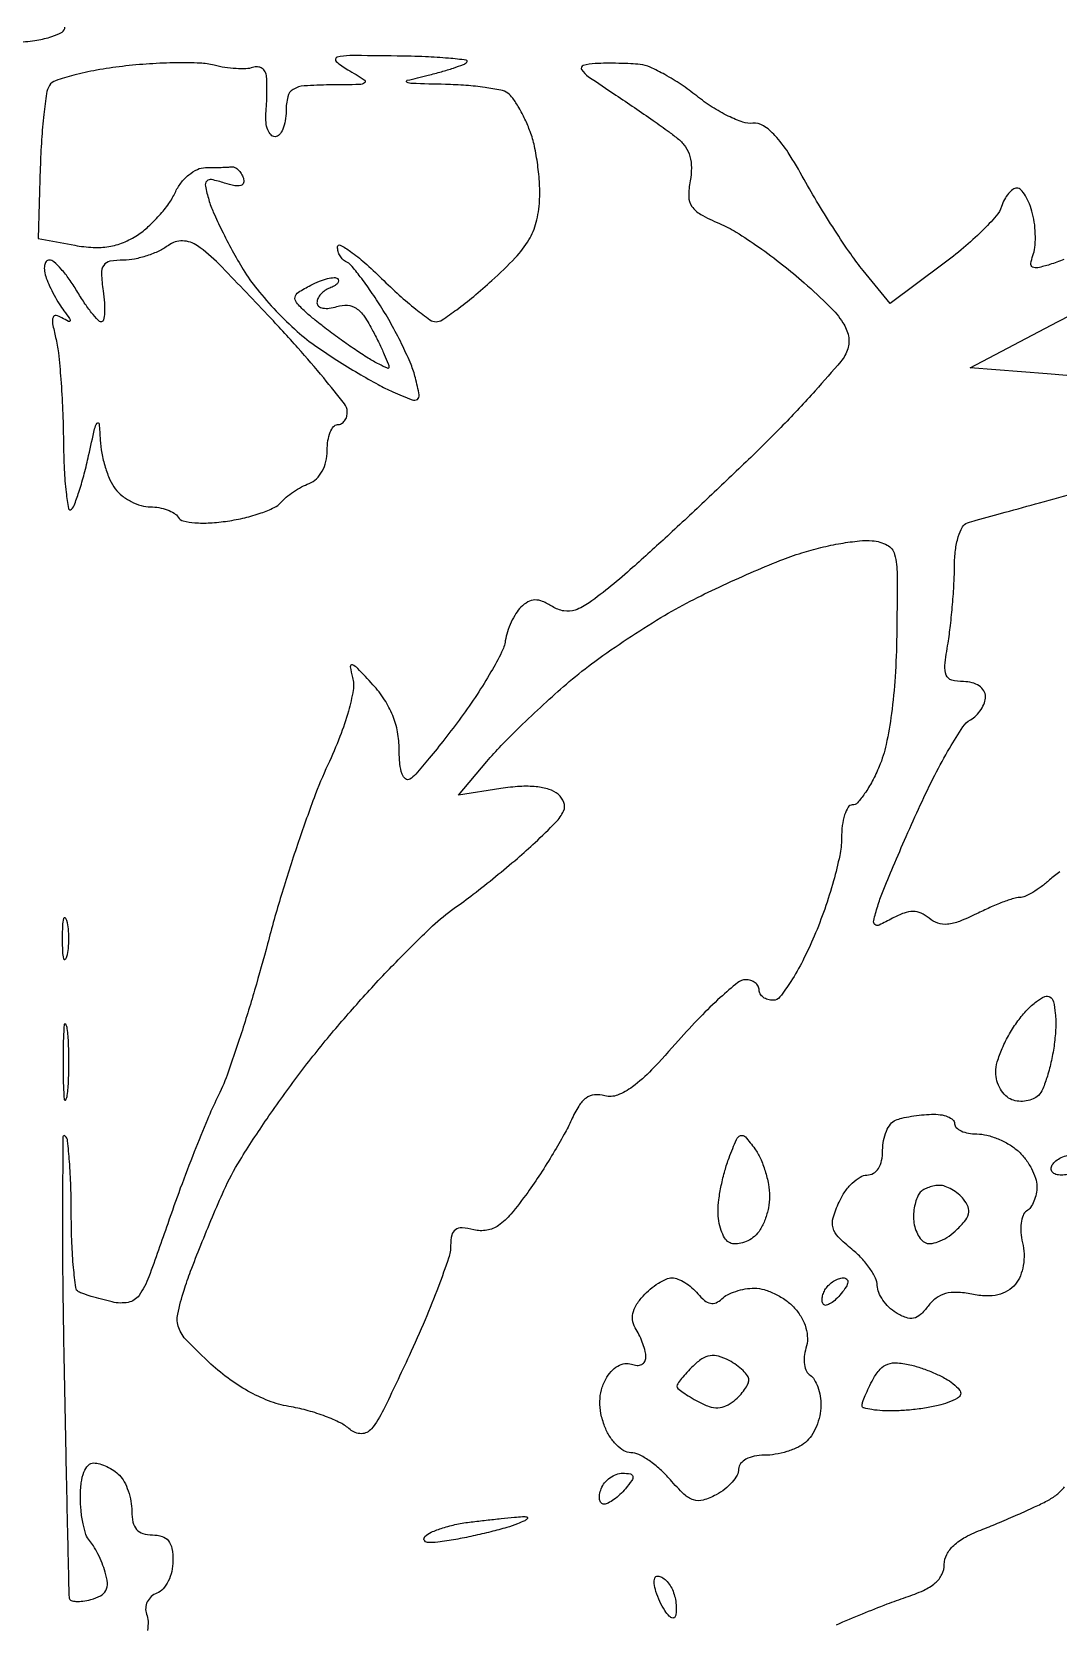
# Model space of a CAD drawing. Extents: x 0 to 102, y 0 to 135.
# Drawn here: x 71 to 79.45, y 37.59 to 50.69 of the extents above; entities that cross this region are included whole.
import ezdxf

# ---------------------------------------------------------------- set-up
doc = ezdxf.new("R2010")
doc.units = 0
doc.header["$MEASUREMENT"] = 0

msp = doc.modelspace()

# ---------------------------------------------------------------- linework, layer by layer
for points in [[(67.809634, 50.71954, -0.006659), (67.906428, 50.675036, -0.004616), (68.014703, 50.622264, 0.045076), (68.179059, 50.558015, 0.046591), (68.350458, 50.525151, 0.035603), (68.560802, 50.519859, 0.013677), (68.852551, 50.541305, -0.007861), (69.092423, 50.561745, -0.006488), (69.348691, 50.576191, -0.006559), (69.584227, 50.58331, -0.017374), (69.7527, 50.580337, 0.005049), (69.897755, 50.574199, 0.004063), (70.053823, 50.570442, 0.004107), (70.198075, 50.569326, 0.010484), (70.3026, 50.571569, 0.003162), (70.409627, 50.576789, 0.001099), (70.563802, 50.585627, 0.001092), (70.733539, 50.596104, 0.001272), (70.8948, 50.606823, 0.022665), (71.045172, 50.624076, 0.039431), (71.167141, 50.653714, 0.048623), (71.251511, 50.690823, 0.271183), (71.2755, 50.7318, -0.054664)], [(79.491926, 48.818908, -0.021573), (79.376482, 48.777506, -0.020356), (79.27901, 48.751523, -0.178684), (79.235474, 48.757385, -0.318266), (79.220605, 48.786869, -0.054356), (79.237556, 48.851157, 0.065047), (79.2534, 48.916895, 0.028213), (79.257919, 49.006893, 0.027331), (79.251972, 49.104454, 0.032605), (79.235412, 49.195089, 0.032349), (79.209443, 49.275997, 0.044373), (79.175253, 49.344327, 0.051999), (79.138446, 49.392093, 0.205406), (79.105089, 49.4064, 0.159611), (79.072009, 49.395564, 0.061479), (79.036417, 49.362011, 0.05272), (79.003903, 49.313108, 0.043544), (78.979841, 49.255288, -0.104043), (78.935942, 49.177661, -0.017648), (78.818415, 49.053338, -0.018612), (78.667417, 48.915192, -0.015615), (78.497655, 48.779998), (78.063431, 48.455819), (77.841965, 48.727781, -0.019298), (77.738573, 48.865258, -0.007783), (77.607761, 49.060348, -0.007688), (77.473278, 49.274981, -0.009664), (77.355667, 49.478021, 0.01526), (77.224353, 49.698979, 0.043729), (77.115785, 49.840574, 0.068411), (77.020502, 49.91964, 0.166419), (76.932667, 49.939857, -0.110108), (76.851851, 49.949253, -0.029741), (76.732079, 49.999123, -0.028605), (76.599374, 50.073563, -0.026202), (76.471921, 50.164704, 0.020376), (76.344135, 50.258352, 0.021013), (76.210425, 50.340269, 0.021298), (76.089034, 50.401179, 0.078929), (76.006621, 50.423539, 0.014513), (75.929565, 50.429591, 0.007063), (75.830919, 50.433068, 0.007), (75.728085, 50.433799, 0.01004), (75.636987, 50.431342, 0.053604), (75.538573, 50.41605, 0.510656), (75.525686, 50.382351, 0.097103), (75.58313, 50.323418, 0.004918), (75.806187, 50.172527, -0.00349), (75.96043, 50.068826, -0.003513), (76.112865, 49.963211, -0.003429), (76.244433, 49.869325, -0.014119), (76.32204, 49.809726, -0.076687), (76.380058, 49.745492, -0.077467), (76.415774, 49.666973, -0.069323), (76.428316, 49.573831, -0.046108), (76.417893, 49.466418, 0.049194), (76.406268, 49.338416, 0.149618), (76.432191, 49.256007, 0.11732), (76.504611, 49.190486, 0.024843), (76.658853, 49.115564, -0.038337), (76.79649, 49.04406, -0.013667), (76.981502, 48.922022, -0.013469), (77.178016, 48.776508, -0.015486), (77.357233, 48.626994, -0.01296), (77.565152, 48.432452, -0.0527), (77.674934, 48.298731, -0.094472), (77.720286, 48.189556, -0.128872), (77.714877, 48.083606, -0.099203), (77.657762, 47.980309, -0.007475), (77.446092, 47.737896, -0.010087), (77.181422, 47.455451, -0.007496), (76.878344, 47.153998, -0.002965), (76.555364, 46.84592, -0.003012), (76.230455, 46.543337, -0.002928), (75.944796, 46.283574, -0.01239), (75.768988, 46.133281, -0.014745), (75.587485, 45.994426, -0.071619), (75.472854, 45.934665, -0.127565), (75.380156, 45.926877, -0.097383), (75.28465, 45.963273, 0.039338), (75.203779, 46.005335, 0.105762), (75.14045, 46.01753, 0.12512), (75.08422, 46.002001, 0.066849), (75.026539, 45.957979, 0.05667), (74.985332, 45.906198, 0.030582), (74.94636, 45.834489, 0.030038), (74.915171, 45.755626, 0.041301), (74.897502, 45.6815, -0.078771), (74.867397, 45.587084, -0.014316), (74.779902, 45.424813, -0.015097), (74.665222, 45.239155, -0.013185), (74.534451, 45.052005, -0.006164), (74.399262, 44.873651, -0.008124), (74.271397, 44.714609, -0.006136), (74.161013, 44.585056, -0.074958), (74.111477, 44.54306, -0.317017), (74.076689, 44.545164, -0.139496), (74.048507, 44.584707, -0.062758), (74.030445, 44.666775, -0.022825), (74.025, 44.78599, 0.046371), (74.011501, 44.931233, 0.049946), (73.971478, 45.067761, 0.04859), (73.903966, 45.196786, 0.039956), (73.808735, 45.319732, 0.005102), (73.683657, 45.454232, 0.117545), (73.640006, 45.482673, 0.567421), (73.622371, 45.468154, 0.029373), (73.641136, 45.379669, -0.109911), (73.646277, 45.274287, -0.026271), (73.607308, 45.102221, -0.024018), (73.537287, 44.893221, -0.015943), (73.438047, 44.660569, 0.019773), (73.324446, 44.388495, 0.007726), (73.188434, 44.004652, 0.007634), (73.053861, 43.584283, 0.009415), (72.941826, 43.1883, -0.007194), (72.835828, 42.807204, -0.007328), (72.719525, 42.431659, -0.007155), (72.609046, 42.108368, -0.029907), (72.528351, 41.9193, 0.016603), (72.447368, 41.742716, 0.005347), (72.338885, 41.47584, 0.005327), (72.224457, 41.176153, 0.005946), (72.12069, 40.884847, -0.00529), (71.966018, 40.448827, -0.066613), (71.884863, 40.294639, -0.194563), (71.795719, 40.237633, -0.105013), (71.663368, 40.240894, -0.007172), (71.57543, 40.263184, -0.0082), (71.492028, 40.287074, -0.007518), (71.422024, 40.309531, -0.045368), (71.38715, 40.324943, -0.238869), (71.364166, 40.358899, -0.00811), (71.345948, 40.524037, -0.01369), (71.332594, 40.725222, -0.008935), (71.327701, 40.957845, 0.007377), (71.323513, 41.191578, 0.010913), (71.312347, 41.396281, 0.00635), (71.297165, 41.566373, 0.172603), (71.278098, 41.606502, 0.664647), (71.259218, 41.598789, 0.000933), (71.255132, 41.082698, 0.00401), (71.256316, 40.480856, 0.002312), (71.266903, 39.756353, 0.000302), (71.281417, 39.024812, 0.000482), (71.2948, 38.399682, 0.000085), (71.307258, 37.847058, 0.026541), (71.310605, 37.80297, 0.28682), (71.325504, 37.784826, 0.066369), (71.366086, 37.776932, 0.049111), (71.423098, 37.779132, 0.029775), (71.489372, 37.792308, 0.058118), (71.569013, 37.82337, 0.1515), (71.611876, 37.866517, 0.143918), (71.624038, 37.927928, 0.050599), (71.606764, 38.017037, 0.02259), (71.580508, 38.091793, 0.019532), (71.54644, 38.167674, 0.019985), (71.510095, 38.234043, 0.052668), (71.477491, 38.27727, -0.109012), (71.448472, 38.326315, -0.027816), (71.424458, 38.41604, -0.027003), (71.407925, 38.524049, -0.024481), (71.4024, 38.63682, -0.030573), (71.409518, 38.753125, -0.063338), (71.431882, 38.841162, -0.095636), (71.466994, 38.896432, -0.206393), (71.51238, 38.916, -0.073375), (71.561849, 38.908701, -0.038655), (71.619875, 38.886179, -0.037433), (71.676926, 38.853335, -0.047088), (71.72388, 38.81448, -0.075503), (71.762816, 38.7616, -0.038434), (71.795579, 38.685624, -0.037078), (71.81792, 38.600329, -0.045545), (71.8254, 38.51838, 0.053626), (71.835024, 38.428902, 0.126023), (71.864941, 38.369273, 0.14074), (71.917292, 38.335317, 0.074076), (71.9946, 38.3238, -0.076075), (72.07398, 38.311652, -0.15073), (72.12594, 38.275881, -0.124077), (72.154882, 38.211379, -0.043748), (72.1638, 38.109645, -0.057052), (72.153994, 38.023986, -0.058538), (72.125095, 37.943545, -0.064776), (72.082468, 37.880048, -0.121544), (72.032038, 37.844928, 0.091536), (71.985301, 37.816339, 0.095862), (71.952746, 37.773348, 0.099497), (71.93935, 37.722717, 0.107084), (71.947135, 37.672254, -0.084688), (71.958843, 37.613725, -0.042335), (71.954592, 37.538111, -0.040428)], [(79.613226, 47.854065, 0.010781), (79.3548, 47.879086), (78.7203, 47.926735), (79.4394, 48.30524, -0.00398), (79.741539, 48.461216, -0.003658)], [(79.459421, 43.779355, 0.038602), (79.374021, 43.713295, -0.024413), (79.306658, 43.658065, -0.026662), (79.236125, 43.611387, -0.027454), (79.172049, 43.57832, -0.105772), (79.128486, 43.569, 0.077946), (79.07958, 43.561329, 0.012612), (78.988393, 43.529444, 0.013656), (78.882123, 43.485896, 0.01163), (78.772465, 43.434341, -0.022142), (78.633402, 43.372495, -0.070276), (78.534606, 43.348959, -0.104214), (78.456053, 43.357964, -0.092996), (78.384175, 43.397912, 0.067062), (78.317519, 43.439591, 0.106202), (78.25193, 43.453794, 0.088236), (78.17773, 43.440724, 0.035269), (78.083202, 43.39841, -0.012579), (77.972144, 43.34252, -0.289079), (77.938391, 43.346649, -0.290658), (77.927704, 43.378843, -0.012677), (77.960833, 43.498289, -0.022025), (78.000826, 43.611364, -0.003696), (78.088515, 43.82385, -0.004041), (78.195522, 44.072177, -0.003577), (78.310898, 44.329085, -0.011065), (78.430893, 44.576618, -0.014561), (78.551786, 44.796531, -0.012), (78.661188, 44.972687, -0.120792), (78.72396, 45.031239, 0.067695), (78.771096, 45.06673, 0.054751), (78.810998, 45.11599, 0.056382), (78.838102, 45.170862, 0.086754), (78.8472, 45.222904, 0.142103), (78.833457, 45.270283, 0.102497), (78.794976, 45.310055, 0.085313), (78.736758, 45.336571, 0.064383), (78.666931, 45.3456, -0.064386), (78.569984, 45.358136, -0.236933), (78.524965, 45.397819, -0.123473), (78.513835, 45.478351, -0.013861), (78.5391, 45.66285, 0.012603), (78.559275, 45.807478, 0.007458), (78.576408, 45.98088, 0.00746), (78.588349, 46.154559, 0.012705), (78.592469, 46.300005, -0.029498), (78.60037, 46.427508, -0.043357), (78.623491, 46.537315, -0.051701), (78.657449, 46.618195, -0.196063), (78.69915, 46.652108, -0.00608), (78.771833, 46.673276, -0.000306), (79.009923, 46.739329, -0.000492), (79.293028, 46.817384, -0.000356), (79.6086, 46.903815, -0.007194)], [(77.620677, 37.584124, -0.005444), (77.835718, 37.675229, -0.005507), (78.03856, 37.755973, -0.013085), (78.19155, 37.810376, 0.028008), (78.337753, 37.867333, 0.069747), (78.434344, 37.928804, 0.099978), (78.489327, 37.998854, 0.117076), (78.5088, 38.080878, -0.119941), (78.52874, 38.162805, -0.088324), (78.585755, 38.237236, -0.063842), (78.683391, 38.305974, -0.028838), (78.82605, 38.3711, 0.006537), (78.962989, 38.426378, 0.004911), (79.112236, 38.490636, 0.004966), (79.251469, 38.553872, 0.011367), (79.3548, 38.604936, 0.045816), (79.434239, 38.656223, 0.053981), (79.498309, 38.718687, 0.062505)]]:
    msp.add_lwpolyline(points, format="xyb")
for points in [[(72.5022, 50.417683, 0.053238), (72.386168, 50.434797, 0.013139), (72.193416, 50.437454, 0.013297), (71.971296, 50.428769, 0.012957), (71.748019, 50.408263, 0.014697), (71.535929, 50.376883, 0.020203), (71.34771, 50.335449, 0.017351), (71.197684, 50.290388, 0.174423), (71.147327, 50.25034, 0.102008), (71.123705, 50.185681, 0.009103), (71.101365, 50.013118, 0.011568), (71.083067, 49.804295, 0.00877), (71.072325, 49.574584), (71.055334, 48.992693), (71.35614, 48.936261, 0.033913), (71.506777, 48.918457, 0.053073), (71.636956, 48.925781, 0.057038), (71.755755, 48.959454, 0.047506), (71.871926, 49.020689, 0.039285), (71.961145, 49.089729, 0.02674), (72.051463, 49.180985, 0.02701), (72.12961, 49.279067, 0.047842), (72.181232, 49.368574, -0.057179), (72.22888, 49.447748, -0.055822), (72.293564, 49.514786, -0.060739), (72.364681, 49.560412, -0.112746), (72.43118, 49.5756, 0.003636), (72.495257, 49.576066, 0.003673), (72.559104, 49.577464, 0.003581), (72.614679, 49.579488, 0.014882), (72.648135, 49.581945, -0.147595), (72.674065, 49.576958, -0.074214), (72.701227, 49.557103, -0.063484), (72.725461, 49.526174, -0.05407), (72.742744, 49.488467, -0.148776), (72.74377, 49.449553, -0.267715), (72.721735, 49.427815, -0.115143), (72.671529, 49.4265, -0.026064), (72.588458, 49.448174, 0.022886), (72.481896, 49.4767, 0.265166), (72.442166, 49.464297, 0.2433), (72.430526, 49.422638, 0.019745), (72.458858, 49.309002, 0.033843), (72.495944, 49.207872, 0.010058), (72.565987, 49.058804, 0.010041), (72.65164, 48.894061, 0.010681), (72.74216, 48.736294, 0.034608), (72.855926, 48.57402, 0.020072), (73.013137, 48.395055, 0.019999), (73.185991, 48.227481, 0.031588), (73.3482, 48.099829, 0.009342), (73.511732, 47.991538, 0.00793), (73.688301, 47.883195, 0.008014), (73.852282, 47.789639, 0.022196), (73.971392, 47.730914, 0.008678), (74.130122, 47.664492, 0.23662), (74.174039, 47.668267, 0.312664), (74.189831, 47.704176, 0.013535), (74.158366, 47.845659, 0.037623), (74.122132, 47.954591, 0.013118), (74.054306, 48.105434, 0.012943), (73.970671, 48.268189, 0.014736), (73.88208, 48.419379, 0.010244), (73.792274, 48.556455, 0.013749), (73.705025, 48.676631, 0.010851), (73.628155, 48.772241, 0.125252), (73.589356, 48.8001, -0.101522), (73.561839, 48.817966, -0.066234), (73.538537, 48.847971, -0.06274), (73.522773, 48.884976, -0.069461), (73.5174, 48.923464, -0.56347), (73.540585, 48.937506, -0.035443), (73.623958, 48.886095, -0.025582), (73.740862, 48.792605, -0.012576), (73.880152, 48.662614, 0.010857), (74.025283, 48.526237, 0.015153), (74.161251, 48.411179, 0.011483), (74.277824, 48.32274, 0.157805), (74.327688, 48.3066, 0.149066), (74.378089, 48.321967, 0.010961), (74.497601, 48.406179, 0.014498), (74.637394, 48.51574, 0.010457), (74.787056, 48.645593, 0.01855), (74.980055, 48.833737, 0.055544), (75.091406, 48.980192, 0.071796), (75.151906, 49.125002, 0.049239), (75.179265, 49.301243, 0.028278), (75.179134, 49.441008, 0.019204), (75.163897, 49.599436, 0.019389), (75.137273, 49.751745, 0.036334), (75.102198, 49.8717, 0.02068), (75.059378, 49.973418, 0.021944), (75.00906, 50.069204, 0.022206), (74.958727, 50.14739, 0.086944), (74.918103, 50.187655, 0.102769), (74.859879, 50.212456, 0.014516), (74.730706, 50.234476, 0.01604), (74.574212, 50.251401, 0.013032), (74.4057, 50.259764, -0.001503), (74.131139, 50.267052, -0.114816), (74.088872, 50.278213, -0.684976), (74.090669, 50.29348, -0.00499), (74.261943, 50.335853, 0.009874), (74.371904, 50.364199, 0.012854), (74.4713, 50.394701, 0.010513), (74.55246, 50.423821, 0.10536), (74.58252, 50.44332, 0.626359), (74.576707, 50.460086, 0.007724), (74.430563, 50.47511, 0.011778), (74.240859, 50.487161, 0.006386), (74.007177, 50.493499, 0.00272), (73.619006, 50.496954, 0.069043), (73.514275, 50.482792, 0.596823), (73.506529, 50.448535, 0.048508), (73.602, 50.38037, -0.008931), (73.737596, 50.298909, -0.508495), (73.739382, 50.273838, -0.172108), (73.699435, 50.258793, -0.002745), (73.45395, 50.255398, 0.014454), (73.243051, 50.247539, 0.118486), (73.151805, 50.219111, 0.203948), (73.107931, 50.159003, 0.057098), (73.0944, 50.0409, -0.040947), (73.087757, 49.959921, -0.060383), (73.06777, 49.891528, -0.079397), (73.038425, 49.845073, -0.215479), (73.003746, 49.8294, -0.208403), (72.970333, 49.843959, -0.093406), (72.94425, 49.885315, -0.06887), (72.929258, 49.946876, -0.045578), (72.92851, 50.01975, 0.008307), (72.933728, 50.100895, 0.006908), (72.936649, 50.18732, 0.006984), (72.937124, 50.266549, 0.018718), (72.934564, 50.3229, 0.100608), (72.922851, 50.363122, 0.125786), (72.896887, 50.391894, 0.126905), (72.860495, 50.404518, 0.103454), (72.81945, 50.399372, -0.0728), (72.764472, 50.389051, -0.024472), (72.682636, 50.389765, -0.023752), (72.590934, 50.399443, -0.025048)], [(72.942208, 48.364058, 0.004341), (72.5427, 48.781058, 0.046878), (72.364982, 48.932103, 0.147857), (72.243443, 48.971999, 0.166061), (72.12648, 48.935108, -0.048831), (72.04868, 48.888783, -0.03075), (71.950301, 48.849717, -0.030736), (71.847774, 48.822983, -0.048442), (71.757328, 48.8142, 0.042707), (71.645872, 48.804663, 0.206935), (71.593904, 48.770701, 0.160202), (71.575511, 48.703232, 0.023547), (71.589646, 48.5604, -0.01881), (71.600208, 48.46309, -0.031861), (71.600765, 48.381154, -0.034929), (71.593142, 48.321331, -0.357746), (71.575188, 48.3066, -0.211275), (71.547672, 48.31877, -0.016651), (71.49463, 48.381154, -0.02036), (71.434754, 48.463167, -0.014089), (71.373557, 48.5604, 0.020965), (71.310504, 48.657594, 0.02813), (71.245008, 48.739646, 0.027866), (71.185223, 48.799405, 0.184413), (71.146472, 48.8142, 0.228125), (71.121468, 48.802166, 0.1283), (71.10748, 48.77071, 0.081569), (71.107458, 48.722882, 0.045061), (71.122088, 48.66615, 0.023543), (71.148995, 48.600602, 0.01433), (71.186569, 48.525755, 0.014349), (71.228177, 48.453522, 0.024524), (71.267483, 48.39611, -0.007587), (71.313939, 48.332954, -0.229984), (71.317117, 48.314091, -0.474532), (71.305263, 48.309086, -0.013684), (71.250959, 48.339749, 0.094054), (71.202501, 48.357648, 0.372754), (71.177502, 48.342412, 0.124515), (71.174266, 48.290397, 0.015068), (71.199011, 48.177505, -0.034834), (71.221592, 48.050721, -0.007927), (71.241382, 47.8333, -0.008168), (71.256161, 47.581306, -0.007862), (71.262942, 47.325736, 0.008973), (71.269701, 47.090656, 0.017401), (71.284998, 46.903361, 0.017261), (71.305131, 46.770877, 0.612307), (71.328565, 46.76397, 0.101153), (71.355895, 46.807858, 0.011312), (71.394538, 46.91968, 0.013376), (71.434369, 47.056471, 0.010475), (71.470465, 47.2068, -0.002703), (71.519462, 47.425802, -0.104357), (71.5404, 47.471041, -0.688545), (71.556288, 47.46653, -0.010477), (71.565231, 47.3337, 0.035591), (71.577973, 47.225673, 0.027768), (71.606543, 47.110964, 0.02848), (71.645394, 47.00666, 0.059019), (71.689367, 46.93185, 0.065137), (71.745351, 46.87519, 0.0468), (71.820449, 46.82729, 0.047222), (71.902144, 46.794672, 0.071497), (71.977784, 46.7838, -0.043969), (72.049008, 46.777525, -0.044939), (72.117498, 46.758895, -0.049046), (72.173604, 46.731556, -0.116979), (72.206213, 46.699017, 0.198117), (72.248845, 46.66819, 0.038964), (72.344122, 46.653108, 0.034525), (72.468816, 46.651851, 0.022054), (72.613056, 46.666766, 0.02225), (72.75495, 46.694295, 0.025046), (72.888233, 46.733519, 0.025425), (72.996998, 46.777863, 0.109253), (73.0521, 46.820242, -0.045914), (73.095127, 46.862934, -0.024401), (73.155338, 46.907852, -0.024076), (73.221874, 46.948098, -0.034236), (73.28475, 46.976738, 0.102942), (73.344071, 47.014271, 0.075012), (73.391542, 47.076488, 0.06765), (73.422342, 47.156626, 0.058023), (73.4328, 47.246445, -0.037645), (73.438983, 47.328456, -0.056489), (73.457651, 47.397692, -0.074175), (73.484997, 47.444979, -0.228458), (73.5174, 47.4606, 0.125905), (73.549335, 47.468771, 0.105239), (73.575932, 47.491664, 0.093913), (73.593055, 47.525955, 0.078911), (73.597858, 47.56635, 0.157738), (73.573534, 47.632566, 0.005755), (73.403553, 47.844299, 0.010022), (73.192147, 48.091248, 0.006812)], [(73.5174, 48.661525, -0.22562), (73.524529, 48.643329, -0.155209), (73.51621, 48.6224, -0.090689), (73.491461, 48.601402, -0.044953), (73.45395, 48.584068, 0.064714), (73.413519, 48.563415, 0.06286), (73.379264, 48.532939, 0.06808), (73.356062, 48.497696, 0.112032), (73.3482, 48.463049, 0.229238), (73.361469, 48.435629, 0.121545), (73.39661, 48.419618, 0.078795), (73.449858, 48.418108, 0.044632), (73.513001, 48.432104, -0.092318), (73.598877, 48.442739, -0.135026), (73.670563, 48.418239, -0.094468), (73.736957, 48.351748, -0.029768), (73.809101, 48.230506, -0.006546), (73.859395, 48.130047, -0.00897), (73.901831, 48.038276, -0.006255), (73.934843, 47.960776, -0.097853), (73.9404, 47.932651, -0.54091), (73.927417, 47.924161, -0.016823), (73.858796, 47.956988, -0.018912), (73.769196, 48.008011, -0.010189), (73.6626, 48.077219, -0.007283), (73.546478, 48.158517, -0.00635), (73.42729, 48.2469, -0.006398), (73.321542, 48.329575, -0.018753), (73.251646, 48.390124, -0.028128), (73.179933, 48.465094, -0.231881), (73.168529, 48.509523, -0.202408), (73.196169, 48.549589, -0.021297), (73.296796, 48.607862, -0.025481), (73.368171, 48.640714, -0.035464), (73.435149, 48.662134, -0.038388), (73.489898, 48.671075, -0.212808)], [(77.9166, 46.505019, -0.102356), (78.038975, 46.469072, -0.210252), (78.099531, 46.392105, -0.062883), (78.120562, 46.226804, -0.003808), (78.117227, 45.7263, -0.01236), (78.103947, 45.385942, -0.017191), (78.074077, 45.082419, -0.019379), (78.030268, 44.829071, -0.046688), (77.973494, 44.64765, -0.02228), (77.91612, 44.526143, -0.031109), (77.853542, 44.423592, -0.03183), (77.79413, 44.349174, -0.211425), (77.751717, 44.3304, 0.259698), (77.717544, 44.311367, 0.060694), (77.688991, 44.249633, 0.047597), (77.669416, 44.160785, 0.030664), (77.663043, 44.05545, -0.052346), (77.64838, 43.914575, -0.015933), (77.597287, 43.705946, -0.015763), (77.524745, 43.474357, -0.016585), (77.438852, 43.25175, -0.017109), (77.344565, 43.049181, -0.024954), (77.246796, 42.87832, -0.02259), (77.156636, 42.750635, -0.231721), (77.100208, 42.723, -0.072427), (77.056566, 42.729355, -0.087309), (77.019549, 42.747851, -0.100468), (76.994802, 42.775338, -0.133971), (76.986, 42.8076, 0.131951), (76.977335, 42.839862, 0.100588), (76.95297, 42.867349, 0.087995), (76.916522, 42.885839, 0.073619), (76.873557, 42.8922, 0.173063), (76.809105, 42.869203, 0.012887), (76.665495, 42.745457, 0.016663), (76.499114, 42.584015, 0.011838), (76.32316, 42.39265, -0.011281), (76.100742, 42.150208, -0.040486), (75.94362, 42.011017, -0.069074), (75.821044, 41.943079, -0.157265), (75.716562, 41.937202, 0.087051), (75.630829, 41.944258, 0.134014), (75.561533, 41.918333, 0.099395), (75.501202, 41.853342, 0.033932), (75.441243, 41.738802, -0.023207), (75.382932, 41.62135, -0.008923), (75.291605, 41.463704, -0.008813), (75.186294, 41.295932, -0.010735), (75.081635, 41.142833, -0.017636), (74.944116, 40.96431, -0.068054), (74.841327, 40.869839, -0.11135), (74.745595, 40.830983, -0.099794), (74.63835, 40.834754, 0.038838), (74.541921, 40.849964, 0.169265), (74.486835, 40.835513, 0.193948), (74.457049, 40.791576, 0.053204), (74.448, 40.70678, -0.081279), (74.430817, 40.601777, -0.008708), (74.347817, 40.368488, -0.010534), (74.237554, 40.092664, -0.008293), (74.106951, 39.798593, -0.004485), (73.89561, 39.35373, -0.055955), (73.795924, 39.196227, -0.228108), (73.713577, 39.156835, -0.182241), (73.620501, 39.192175, 0.065425), (73.541413, 39.245443, 0.02434), (73.418407, 39.299404, 0.023624), (73.276923, 39.345897, 0.026341), (73.1367, 39.376898, -0.046043), (72.972108, 39.420144, -0.035526), (72.802572, 39.49585, -0.033457), (72.635011, 39.600411, -0.02998), (72.476301, 39.729999, -0.013077), (72.278112, 39.922493, -0.106622), (72.211258, 40.0288, -0.138696), (72.202999, 40.141253, -0.027455), (72.254896, 40.338541, -0.012599), (72.309085, 40.493051, -0.004649), (72.392966, 40.708162, -0.004604), (72.48893, 40.941411, -0.005524), (72.583663, 41.159035, -0.033281), (72.71566, 41.407608, -0.011508), (72.937734, 41.748268, -0.011375), (73.200422, 42.113537, -0.012967), (73.468596, 42.45054, -0.009631), (73.745839, 42.768341, -0.009565), (74.035735, 43.075966, -0.009457), (74.299279, 43.33513, -0.036403), (74.477027, 43.480443, 0.011031), (74.634409, 43.596309, 0.006494), (74.817571, 43.741321, 0.006494), (74.996914, 43.891048, 0.011026), (75.142488, 44.021502, 0.011259), (75.312121, 44.187726, 0.081841), (75.377206, 44.280906, 0.204033), (75.380279, 44.350928, 0.130581), (75.332379, 44.418254, 0.098978), (75.257207, 44.458874, 0.049601), (75.150908, 44.480309, 0.040387), (75.01793, 44.482853, 0.024246), (74.86088, 44.465495), (74.513277, 44.409911), (74.744773, 44.687405, -0.019044), (74.864414, 44.820196, -0.007372), (75.039709, 44.995217, -0.007286), (75.235447, 45.179514, -0.008943), (75.423729, 45.3456, -0.018826), (75.634613, 45.511753, -0.010751), (75.900791, 45.697062, -0.010727), (76.177002, 45.872243, -0.01747), (76.419421, 46.007467, -0.008914), (76.65633, 46.123681, -0.007176), (76.914922, 46.240366, -0.007262), (77.156957, 46.341273, -0.018397), (77.336376, 46.405486, -0.018162), (77.49306, 46.448947, -0.016093), (77.658916, 46.482925, -0.016374), (77.81026, 46.503812, -0.046559)], [(71.291517, 43.37865, 0.161593), (71.277278, 43.400573, 0.542911), (71.264192, 43.396231, 0.052887), (71.255172, 43.336518, 0.011065), (71.252827, 43.2306, 0.011065), (71.255172, 43.124682, 0.052887), (71.264192, 43.064969, 0.542911), (71.277278, 43.060627, 0.161593), (71.291517, 43.08255, 0.039571), (71.303548, 43.149999, 0.024357), (71.307476, 43.2306, 0.024357), (71.303548, 43.311201, 0.039571)], [(79.377922, 42.75101, -0.200233), (79.406521, 42.711117, -0.033852), (79.421692, 42.616543, -0.032434), (79.424883, 42.496354, -0.023762), (79.413444, 42.363388, -0.019621), (79.389818, 42.227839, -0.022025), (79.356315, 42.099763, -0.021976), (79.318532, 41.994242, -0.099732), (79.282563, 41.940123, -0.094381), (79.23998, 41.911165, -0.062886), (79.183168, 41.894621, -0.060485), (79.121464, 41.892339, -0.070752), (79.064387, 41.905411, -0.10221), (79.013685, 41.937918, -0.066777), (78.970747, 41.992833, -0.063176), (78.941702, 42.060759, -0.069582), (78.9318, 42.131571, -0.073993), (78.944362, 42.215992, -0.028198), (78.985455, 42.327934, -0.027179), (79.044545, 42.446443, -0.029947), (79.114454, 42.553904, -0.029117), (79.190306, 42.644905, -0.043884), (79.267192, 42.713713, -0.053254), (79.334536, 42.753705, -0.250835)], [(71.294399, 42.49035, 0.108536), (71.281956, 42.52556, 0.707215), (71.270301, 42.523, 0.025693), (71.26232, 42.412481, 0.005179), (71.260278, 42.2154, 0.005179), (71.26232, 42.018319, 0.025693), (71.270301, 41.9078, 0.707215), (71.281956, 41.90524, 0.108536), (71.294399, 41.94045, 0.019375), (71.305031, 42.065638, 0.011494), (71.308474, 42.2154, 0.011494), (71.305031, 42.365162, 0.019375)], [(78.40305, 41.785721, -0.042537), (78.47593, 41.782078, -0.063479), (78.537485, 41.765587, -0.084743), (78.579108, 41.739628, -0.214211), (78.5934, 41.7078, 0.204047), (78.607169, 41.675466, 0.083709), (78.647359, 41.648051, 0.063911), (78.706772, 41.629415, 0.044105), (78.777089, 41.6232, -0.061896), (78.858687, 41.61306, -0.036274), (78.952265, 41.582071, -0.035746), (79.042792, 41.536795, -0.050127), (79.115489, 41.483188, -0.047229), (79.174692, 41.41846, -0.03951), (79.224754, 41.33992, -0.04119), (79.259094, 41.260074, -0.081135), (79.2702, 41.192081, -0.05089), (79.263905, 41.130392, -0.047981), (79.245258, 41.069955, -0.051553), (79.217835, 41.01954, -0.104384), (79.185289, 40.988508, 0.164494), (79.156414, 40.953604, 0.059908), (79.140613, 40.890518, 0.051288), (79.138784, 40.811859, 0.041693), (79.152437, 40.728617, -0.053993), (79.165171, 40.636939, -0.050042), (79.158543, 40.542216, -0.052465), (79.13413, 40.455588, -0.07846), (79.094036, 40.388109, -0.081681), (79.029358, 40.331944, -0.081286), (78.949995, 40.299334, -0.068264), (78.852741, 40.290427, -0.038119), (78.734525, 40.304825, 0.037462), (78.61208, 40.319901, 0.078926), (78.517146, 40.309424, 0.093857), (78.440773, 40.272097, 0.072505), (78.375191, 40.206368, -0.04537), (78.312514, 40.136359, -0.137622), (78.256234, 40.107317, -0.140996), (78.193924, 40.112141, -0.048541), (78.111905, 40.152209, -0.055112), (78.05329, 40.197846, -0.049151), (78.003501, 40.256848, -0.052095), (77.969311, 40.319641, -0.096669), (77.957728, 40.376272, 0.112686), (77.943107, 40.43776, 0.03823), (77.89601, 40.517357, 0.03573), (77.828679, 40.600254, 0.034154), (77.74927, 40.674074, -0.027414), (77.636637, 40.775987, -0.129143), (77.593402, 40.850864, -0.140112), (77.594369, 40.934007, -0.034385), (77.642879, 41.063362, -0.044582), (77.691006, 41.148079, -0.049483), (77.751945, 41.219753, -0.055659), (77.815904, 41.268991, -0.137069), (77.872486, 41.2848, 0.134902), (77.925528, 41.299376, 0.118691), (77.966735, 41.339545, 0.090649), (77.992661, 41.404254, 0.050108), (78.0012, 41.48925, -0.048059), (78.009039, 41.570622, -0.053115), (78.032264, 41.646177, -0.060057), (78.066419, 41.705237, -0.136586), (78.10695, 41.736371, -0.039504), (78.16065, 41.753251, -0.015112), (78.237551, 41.768469, -0.014854), (78.322419, 41.780035, -0.017667)], [(76.95002, 41.50128, -0.052995), (76.996242, 41.421931, -0.030707), (77.03518, 41.318539, -0.03039), (77.0618, 41.208818, -0.044344), (77.0706, 41.109789, -0.048047), (77.061497, 41.015274, -0.041458), (77.034412, 40.919245, -0.043512), (76.994646, 40.835807, -0.086806), (76.947406, 40.780276, -0.05732), (76.893722, 40.745241, -0.06058), (76.83446, 40.724099, -0.067771), (76.778797, 40.719281, -0.126816), (76.735906, 40.73261, -0.124705), (76.701981, 40.767659, -0.047107), (76.67354, 40.830198, -0.042958), (76.654128, 40.907245, -0.040259), (76.6476, 40.988185, -0.034144), (76.654027, 41.082188, -0.016908), (76.674308, 41.2001, -0.016697), (76.703693, 41.321473, -0.023444), (76.73852, 41.427343, -0.009756), (76.799403, 41.577934, -0.210733), (76.833542, 41.609847, -0.308877), (76.872045, 41.599486, -0.01886)], [(79.576286, 41.454, -0.069308), (79.621005, 41.447771, -0.14379), (79.65055, 41.429149, -0.190139), (79.660533, 41.40154, -0.131946), (79.6509, 41.3694, -0.091204), (79.621589, 41.337006, -0.053126), (79.576696, 41.309651, -0.050746), (79.524134, 41.291075, -0.059645), (79.471714, 41.2848, -0.069308), (79.426995, 41.291029, -0.14379), (79.39745, 41.309651, -0.190139), (79.387467, 41.33726, -0.131946), (79.3971, 41.3694, -0.091204), (79.426411, 41.401794, -0.053126), (79.471304, 41.429149, -0.050746), (79.523866, 41.447725, -0.059645)], [(78.470241, 41.2002, 0.047772), (78.426881, 41.196048, 0.037579), (78.381325, 41.183632, 0.038738), (78.340399, 41.165424, 0.072461), (78.3114, 41.1438, 0.095221), (78.289703, 41.111779, 0.034775), (78.271568, 41.059874, 0.032951), (78.25916, 40.998896, 0.033727), (78.255, 40.937293, 0.054032), (78.26167, 40.875752, 0.049104), (78.281417, 40.814953, 0.052295), (78.310476, 40.763807, 0.099339), (78.344931, 40.731605, 0.164666), (78.391161, 40.720919, 0.062698), (78.456493, 40.735835, 0.053312), (78.529201, 40.771517, 0.043232), (78.598432, 40.824054, 0.033081), (78.674073, 40.902203, 0.111926), (78.706667, 40.964804, 0.154756), (78.703742, 41.023282, 0.084118), (78.667342, 41.086142, 0.047219), (78.623553, 41.129783, 0.041208), (78.570397, 41.166695, 0.043339), (78.516316, 41.192021, 0.088064)], [(76.269653, 40.4388, -0.09651), (76.31702, 40.429571, -0.041893), (76.374511, 40.40047, -0.039403), (76.432296, 40.358242, -0.04208), (76.481376, 40.308315, 0.046596), (76.535519, 40.25422, 0.120521), (76.584846, 40.230274, 0.155155), (76.631646, 40.234771, 0.095726), (76.677855, 40.266015, -0.079617), (76.724609, 40.299854, -0.0379), (76.793442, 40.328296, -0.036329), (76.871559, 40.347697, -0.04273), (76.947508, 40.3542, -0.073325), (77.02775, 40.342369, -0.041881), (77.119038, 40.306278, -0.040793), (77.206742, 40.253499, -0.053038), (77.276613, 40.191063, -0.05311), (77.3341, 40.112126, -0.0616), (77.370296, 40.026582, -0.06626), (77.382862, 39.940471, -0.08015), (77.370884, 39.859782, 0.053618), (77.357014, 39.791431, 0.061986), (77.359056, 39.725048, 0.071927), (77.375824, 39.670486, 0.144863), (77.405559, 39.637227, -0.122893), (77.439374, 39.602539, -0.047586), (77.467738, 39.541179, -0.043428), (77.48709, 39.465737, -0.041097), (77.4936, 39.386666, -0.05642), (77.484222, 39.30382, -0.043394), (77.456247, 39.217136, -0.044516), (77.41515, 39.139693, -0.075447), (77.36644, 39.084984, -0.064135), (77.302537, 39.044507, -0.033571), (77.214581, 39.010451, -0.032746), (77.118242, 38.987198, -0.042868), (77.02804, 38.97945, 0.049046), (76.945325, 38.971317, 0.074251), (76.877366, 38.946951, 0.097498), (76.832672, 38.910298, 0.174114), (76.8168, 38.866102, -0.127876), (76.803661, 38.815569, -0.051997), (76.76248, 38.756978, -0.046936), (76.702626, 38.700039, -0.043841), (76.63188, 38.653787, -0.052019), (76.524762, 38.610074, -0.151486), (76.445763, 38.611432, -0.113228), (76.367452, 38.658732, -0.022897), (76.255238, 38.77771, 0.031235), (76.172058, 38.86301, 0.033528), (76.08075, 38.935126, 0.035646), (75.994622, 38.985614, 0.115242), (75.930464, 39.0006, -0.135922), (75.873491, 39.016379, -0.062185), (75.812256, 39.064355, -0.054922), (75.756329, 39.13462, -0.049845), (75.714894, 39.217639, -0.040922), (75.684196, 39.323786, -0.055527), (75.675356, 39.423088, -0.059455), (75.6886, 39.516442, -0.057989), (75.723476, 39.604901, -0.060656), (75.767818, 39.668, -0.076842), (75.822996, 39.712958, -0.090466), (75.881278, 39.734224, -0.134765), (75.934988, 39.728917, 0.076926), (75.980909, 39.718992, 0.126891), (76.019648, 39.726568, 0.154175), (76.045016, 39.750271, 0.132243), (76.054105, 39.785805, 0.055998), (76.048053, 39.834186, 0.02558), (76.029976, 39.895325, 0.024946), (76.004134, 39.958462, 0.031383), (75.973784, 40.013868, -0.088344), (75.947305, 40.078719, -0.104076), (75.94704, 40.144925, -0.087412), (75.97458, 40.214325, -0.045884), (76.030492, 40.288818, -0.034242), (76.090064, 40.346212, -0.034563), (76.156735, 40.394743, -0.036734), (76.220542, 40.428505, -0.103682)], [(77.678152, 40.4388, -0.176123), (77.706319, 40.428561, -0.256649), (77.715687, 40.404479, -0.110288), (77.70099, 40.364357, -0.030483), (77.661103, 40.309856, -0.030935), (77.617289, 40.263254, -0.05004), (77.574152, 40.230161, -0.066988), (77.537823, 40.213912, -0.274667), (77.515373, 40.219627, -0.161573), (77.504624, 40.24105, -0.069134), (77.504411, 40.273475, -0.058241), (77.513952, 40.311186, -0.04739), (77.532421, 40.348571, -0.0641), (77.560423, 40.383086, -0.051744), (77.598232, 40.412295, -0.053409), (77.639615, 40.432166, -0.085443)], [(76.738075, 39.758856, 0.051869), (76.652534, 39.793793, 0.109468), (76.581378, 39.798499, 0.108469), (76.514471, 39.772693, 0.050338), (76.441975, 39.713489, 0.01164), (76.391116, 39.660206, 0.01609), (76.348203, 39.609941, 0.012642), (76.315434, 39.566764, 0.157257), (76.3092, 39.547434, 0.223032), (76.31741, 39.529944, 0.016304), (76.360491, 39.496479, 0.020276), (76.416909, 39.458926, 0.013834), (76.483808, 39.420706, 0.040058), (76.573396, 39.381627, 0.089281), (76.646643, 39.37032, 0.102377), (76.71278, 39.385733, 0.065019), (76.779908, 39.428088, 0.031663), (76.826403, 39.471929, 0.0342), (76.865712, 39.520233, 0.036469), (76.893221, 39.565937, 0.117766), (76.9014, 39.600182, 0.159037), (76.890535, 39.633477, 0.04227), (76.853423, 39.676189, 0.03846), (76.80059, 39.720157, 0.031459)], [(78.240328, 39.720325, -0.023848), (78.334948, 39.691719, -0.019568), (78.433006, 39.652507, -0.020003), (78.520392, 39.609261, -0.048333), (78.579979, 39.568833, -0.039181), (78.634085, 39.516258, -0.25073), (78.642511, 39.480286, -0.208852), (78.617377, 39.448758, -0.027779), (78.538152, 39.41238, -0.039537), (78.459192, 39.388312, -0.015429), (78.347032, 39.367208, -0.01516), (78.223673, 39.351731, -0.01822), (78.10695, 39.344946, -0.016367), (78.001546, 39.346117, -0.026867), (77.912767, 39.354806, -0.025422), (77.846272, 39.368432, -0.341924), (77.832, 39.386862, -0.087656), (77.836932, 39.414778, -0.011588), (77.858893, 39.470914, -0.013147), (77.888496, 39.536783, -0.010683), (77.923551, 39.605788, -0.059073), (77.980044, 39.68672, -0.12475), (78.043004, 39.729348, -0.10938), (78.124405, 39.739911, -0.039286)], [(75.86331, 38.8314, -0.040905), (75.926193, 38.826247, -0.317246), (75.946045, 38.80669, -0.200989), (75.938527, 38.772789, -0.019452), (75.8862, 38.7045, -0.030499), (75.840619, 38.655934, -0.033474), (75.790791, 38.614877, -0.035603), (75.743925, 38.586073, -0.120558), (75.709296, 38.5776, -0.21403), (75.686126, 38.587994, -0.138104), (75.673043, 38.614877, -0.088276), (75.672946, 38.655879, -0.048206), (75.686406, 38.7045, -0.080255), (75.714607, 38.753011, -0.06554), (75.758459, 38.794123, -0.066583), (75.810658, 38.821919, -0.089319)], [(75.0402, 38.474098, -0.062396), (75.075362, 38.471976, -0.548794), (75.080121, 38.460132, -0.126912), (75.057096, 38.440874, -0.016496), (74.9979, 38.41507, -0.024537), (74.910123, 38.385101, -0.008179), (74.778997, 38.349713, -0.008118), (74.632267, 38.315201, -0.009166), (74.4903, 38.28695, -0.01175), (74.342165, 38.263863, -0.056637), (74.257024, 38.262334, -0.272074), (74.230909, 38.281236, -0.308013), (74.2365, 38.311185, -0.09627), (74.288243, 38.346334, -0.024888), (74.383228, 38.381544, -0.02438), (74.497641, 38.411547, -0.022691), (74.6172, 38.431129, -0.001989), (74.73987, 38.445049, -0.001944), (74.863597, 38.458103, -0.001914), (74.972314, 38.468727, -0.007309)], [(76.150615, 37.9854, -0.1315), (76.18446, 37.976342, -0.062883), (76.220607, 37.948943, -0.055883), (76.253431, 37.90876, -0.051769), (76.277535, 37.861291, -0.037795), (76.293619, 37.80756, -0.031742), (76.302614, 37.74878, -0.032926), (76.303853, 37.693811, -0.072185), (76.29603, 37.652556, -0.353275), (76.276083, 37.640048, -0.165259), (76.246731, 37.654105, -0.064197), (76.20873, 37.702231, -0.025514), (76.16911, 37.776665, -0.028913), (76.136722, 37.857678, -0.0586), (76.122737, 37.924793, -0.102198), (76.127851, 37.968946, -0.323581)]]:
    msp.add_lwpolyline(points, format="xyb", close=True)

doc.saveas('drawing.dxf')
